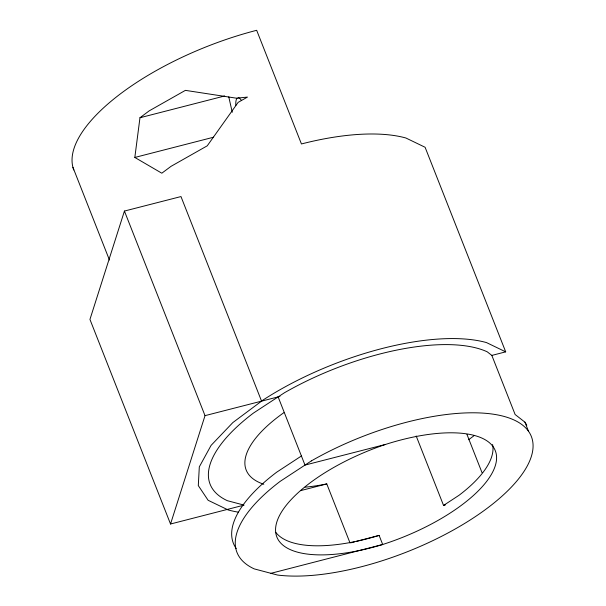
<?xml version="1.0" encoding="UTF-8"?>
<svg xmlns="http://www.w3.org/2000/svg" width="606" height="606" viewBox="0 0 606 606"><rect width="100%" height="100%" fill="white"/><g stroke="black" fill="none" stroke-linecap="round" stroke-linejoin="round"><path stroke-width="0.91" d="M134.827 157.454L139.971 117.738L149.174 110.875L185.391 90.362L236.507 98.202L247.445 97.096L238.143 102.369L207.237 145.826L171.028 166.339L161.817 173.202L134.827 157.454L213.645 137.198M261.565 401.142L180.974 196.564L124.427 211.062L89.946 319.43L170.536 524.008L244.082 505.116L227.371 500.7A158.181 61.804 -21.5 0 1 253.391 413.103L284.54 392.696A158.181 61.804 -21.5 0 1 487.224 351.813L491.837 355.411L515.123 414.512L524.91 422.14A158.181 61.804 -21.5 0 1 526.788 425.23M170.536 524.008L205.017 415.648L124.427 211.062M468.643 439.721L473.854 435.835M301.409 455.992L276.669 472.203A158.181 61.804 -21.5 0 0 236.249 548.574M416.193 436.002L443.547 505.434L459.03 495.284A119.435 46.67 -21.5 0 0 492.58 444.509M350.965 542.779L354.601 541.832M356.411 541.355L379.106 535.409L382.689 544.499L270.943 573.314M139.971 117.738L224.712 95.96M205.017 415.648L279.964 396.422M491.837 355.411L505.692 351.851L425.101 147.273L405.906 138.009A169.862 66.372 -21.5 0 0 301.44 143.955L256.671 30.3A169.862 66.372 -21.5 0 0 73.773 169.96M385.628 444.403A119.503 46.692 -21.5 0 0 275.563 529.227A119.503 46.692 -21.5 0 0 382.689 544.499A119.435 46.67 -21.5 0 0 496.579 458.447A119.435 46.67 -21.5 0 0 385.628 444.403L304.992 465.082L278.131 396.892M443.547 505.434L445.372 504.965M300.425 490.671L326.778 483.921L350.056 543.021M505.692 351.851L486.489 342.587A169.862 66.372 -21.5 0 0 263.072 400.013L232.848 422.564L211.1 445.365L199.313 466.862L198.298 485.595L208.116 500.283L228.098 509.926A169.862 66.372 -21.5 0 0 238.279 512.146M524.91 422.14L528.485 431.23M466.931 434.343L481.99 472.582M72.94 167.354L109.444 260.027M228.765 96.839L232.25 112.261M326.778 483.921A119.435 46.67 -21.5 0 1 305.098 487.179M263.799 484.27A119.435 46.67 -21.5 0 1 283.881 412.648M379.106 535.409A119.503 46.692 -21.5 0 1 275.753 532.303M235.802 105.489A16.983 4.742 75.6 0 1 237.105 98.142M238.272 97.717A16.983 4.742 75.6 0 1 241.279 100.195M311.401 460.886L280.252 481.3A158.181 61.804 -21.5 0 0 254.232 568.89L277.495 575.041A158.181 61.804 -21.5 0 0 478.376 514.577A158.181 61.804 -21.5 0 0 507.245 417.367A158.181 61.804 -21.5 0 0 311.401 460.886"/></g></svg>
